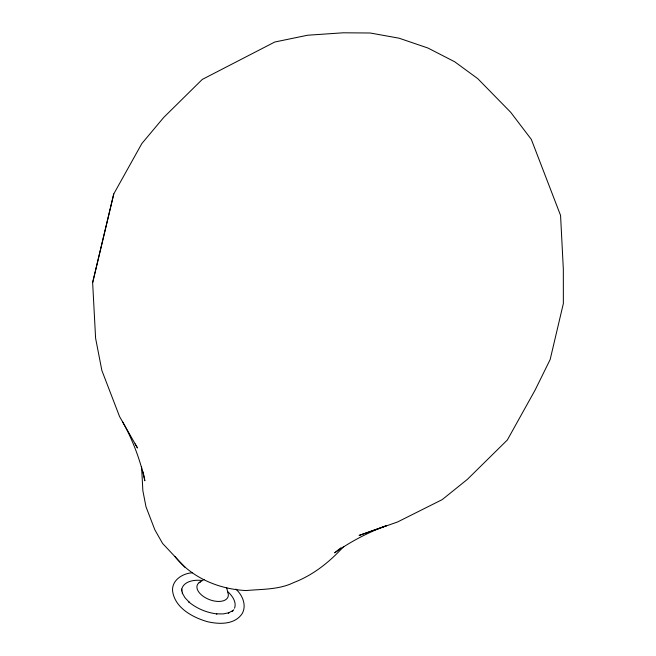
<?xml version="1.0" encoding="UTF-8"?>
<svg xmlns="http://www.w3.org/2000/svg" width="656" height="656" viewBox="0 0 656 656"><rect width="100%" height="100%" fill="white"/><g stroke="black" fill="none" stroke-linecap="round" stroke-linejoin="round"><path stroke-width="0.98" d="M135.087 443.858L137.481 447.982L119.572 416.56L101.86 370.46L95.604 338.25L92.644 282.621L113.767 193.922L141.844 143.549L163.713 117.449L202.269 79.433L274.749 42.025L307.59 35.227L343.17 32.8L370.156 32.997L399.053 38.187L427.901 48.011L454.739 61.803L477.724 78.622L510.721 112.315L531.327 139.4L560.56 215.406L563.332 269.116L563.356 303.523L550.154 359.537L535.099 390.099L507.334 439.996L467.4 479.347L442.201 499.626L397.462 522.02L359.078 535.444L386.45 525.694C368.082 532.393 350.648 541.594 334.658 552.828L340.907 547.801M113.767 193.922L92.644 282.621M343.728 546.44C329.73 561.897 313.396 574.992 293.781 582.536C278.923 589.801 262.236 589.055 246.172 590.556C219.219 589.268 192.151 578.043 175.021 556.673M199.063 582.7L204.065 579.437M232.675 610.695L228.288 613.024L229.083 612.712L223.237 613.918L216.447 613.868L216.898 613.901C206.689 612.679 196.849 608.629 188.928 602.036L189.363 602.388L184.943 597.682L182.179 592.819L182.573 593.639L181.687 589.072M192.356 572.803C182.778 573.295 171.888 580.011 172.553 590.687C174.578 607.604 192.233 617.189 206.919 621.552C218.809 624.438 234.758 624.996 242.269 613.475C246.853 605.127 242.359 594.984 235.865 589.088M185.099 567.383L162.59 543.455L154.841 529.802L145.985 506.752L142.852 490.647L141.581 466.81M122.434 421.505C132.799 440.012 140.302 460.086 144.861 480.799L143.115 471.812M226.681 587.833L227.829 592.499A16.474 9.168 21.2 0 1 209.116 599.502A16.474 9.168 21.2 0 1 200.654 581.741M233.774 609.662A28.077 15.621 21.2 0 1 232.134 611.622M181.581 591.04A28.077 15.621 21.2 0 1 201.597 580.429M227.419 591.376A28.077 15.621 21.2 0 1 234.512 608.21"/></g></svg>
